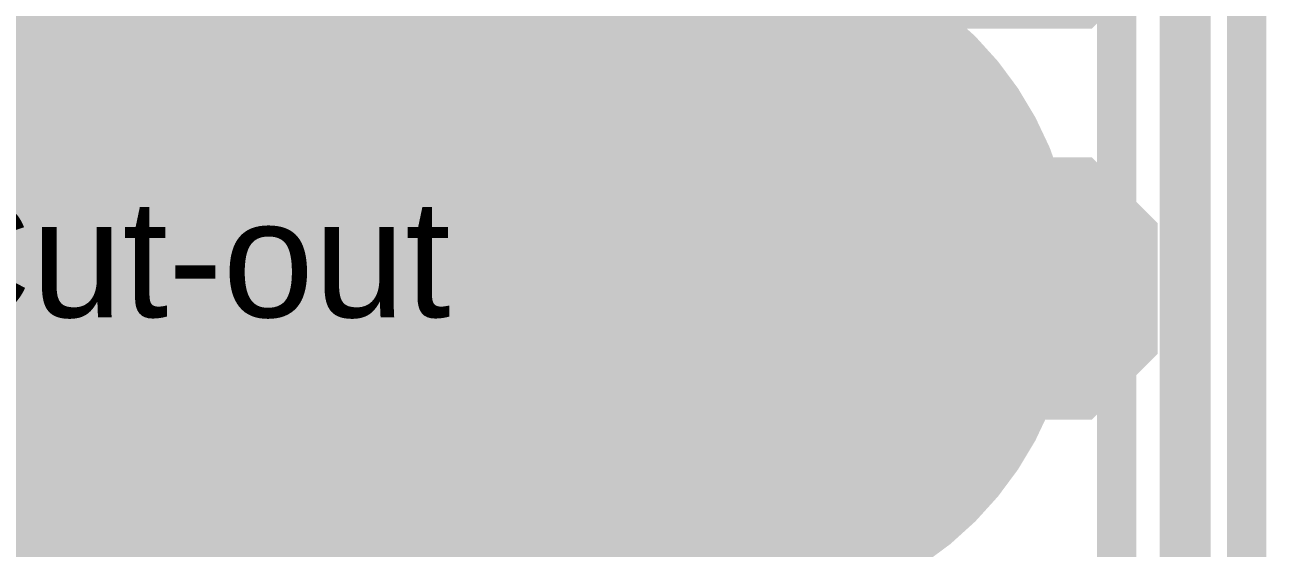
# Model space of a CAD drawing. Header units: inches. Extents: x -17 to 443, y -40 to 218.
# Drawn here: x 201.21 to 209.27, y 11.85 to 15.25 of the extents above; entities that cross this region are included whole.
import ezdxf

# ---------------------------------------------------------------- set-up
doc = ezdxf.new("R2010")
doc.units = ezdxf.units.IN
for name, color, linetype in [('Board Outline', 216, 'Continuous'), ('Bottom Layer', 5, 'Continuous'), ('Bottom Overlay', 54, 'Continuous'), ('Bottom Paste', 16, 'Continuous'), ('Bottom Solder', 6, 'Continuous'), ('Fabrication', 76, 'Continuous'), ('Top Layer', 1, 'Continuous'), ('Top Overlay', 2, 'Continuous'), ('Top Paste', 8, 'Continuous'), ('Top Solder', 216, 'Continuous')]:
    doc.layers.add(name, color=color, linetype=linetype)
doc.styles.add('Arial', font='', dxfattribs={"height": 0.2})
doc.styles.get('Arial').set_extended_font_data('Arial')

# ---------------------------------------------------------------- blocks, each defined once
blk = doc.blocks.new('SEMG_PAD_B_1')
at = {"layer": 'Bottom Layer'}
h = blk.add_hatch(color=5, dxfattribs=at)
edge = h.paths.add_edge_path()
edge.add_arc((-3.15, 0.0128), 2.1, 90, 270)
edge.add_line((-3.15, -2.0872), (3.15, -2.0872))
edge.add_arc((3.15, 0.0128), 2.1, 270, 450)
edge.add_line((3.15, 2.1128), (-3.15, 2.1128))
at = {"layer": 'Bottom Paste'}
h = blk.add_hatch(color=16, dxfattribs=at)
edge = h.paths.add_edge_path()
edge.add_arc((-3.15, 0.0128), 2.1, 90, 270)
edge.add_line((-3.15, -2.0872), (3.15, -2.0872))
edge.add_arc((3.15, 0.0128), 2.1, 270, 450)
edge.add_line((3.15, 2.1128), (-3.15, 2.1128))
at = {"layer": 'Bottom Solder'}
h = blk.add_hatch(color=6, dxfattribs=at)
edge = h.paths.add_edge_path()
edge.add_arc((-3.15, 0.0128), 2.2016, 90, 270)
edge.add_line((-3.15, -2.1888), (3.15, -2.1888))
edge.add_arc((3.15, 0.0128), 2.2016, 270, 450)
edge.add_line((3.15, 2.2144), (-3.15, 2.2144))
at = {"layer": 'Bottom Overlay'}
blk.add_lwpolyline([(-5.6832, 10.9657, 0.127, 0.127, 0), (-5.6832, -10.9657, 0.127, 0.127, 0)], format="xyseb", dxfattribs=at)
blk = doc.blocks.new('T____P____SMD_3_P____217')
at = {"layer": 'Top Layer'}
h = blk.add_hatch(color=1, dxfattribs=at)
edge = h.paths.add_edge_path()
edge.add_arc((-0.5, 3.04), 0.5, 90, 180)
edge.add_line((-1, 3.04), (-1, 2.04))
edge.add_arc((-0.5, 2.04), 0.5, 180, 270)
edge.add_line((-0.5, 1.54), (0.5, 1.54))
edge.add_arc((0.5, 2.04), 0.5, 270, 360)
edge.add_line((1, 2.04), (1, 3.04))
edge.add_arc((0.5, 3.04), 0.5, 0, 90)
edge.add_line((0.5, 3.54), (-0.5, 3.54))
h = blk.add_hatch(color=1, dxfattribs=at)
edge = h.paths.add_edge_path()
edge.add_arc((-1, 0), 1, 90, 270)
edge.add_line((-1, -1), (1, -1))
edge.add_arc((1, 0), 1, 270, 450)
edge.add_line((1, 1), (-1, 1))
h = blk.add_hatch(color=1, dxfattribs=at)
edge = h.paths.add_edge_path()
edge.add_arc((-0.5, -2.04), 0.5, 90, 180)
edge.add_line((-1, -2.04), (-1, -3.04))
edge.add_arc((-0.5, -3.04), 0.5, 180, 270)
edge.add_line((-0.5, -3.54), (0.5, -3.54))
edge.add_arc((0.5, -3.04), 0.5, 270, 360)
edge.add_line((1, -3.04), (1, -2.04))
edge.add_arc((0.5, -2.04), 0.5, 0, 90)
edge.add_line((0.5, -1.54), (-0.5, -1.54))
at = {"layer": 'Top Paste'}
h = blk.add_hatch(color=8, dxfattribs=at)
edge = h.paths.add_edge_path()
edge.add_arc((-0.5, 3.04), 0.5, 90, 180)
edge.add_line((-1, 3.04), (-1, 2.04))
edge.add_arc((-0.5, 2.04), 0.5, 180, 270)
edge.add_line((-0.5, 1.54), (0.5, 1.54))
edge.add_arc((0.5, 2.04), 0.5, 270, 360)
edge.add_line((1, 2.04), (1, 3.04))
edge.add_arc((0.5, 3.04), 0.5, 0, 90)
edge.add_line((0.5, 3.54), (-0.5, 3.54))
h = blk.add_hatch(color=8, dxfattribs=at)
edge = h.paths.add_edge_path()
edge.add_arc((-1, 0), 1, 90, 270)
edge.add_line((-1, -1), (1, -1))
edge.add_arc((1, 0), 1, 270, 450)
edge.add_line((1, 1), (-1, 1))
h = blk.add_hatch(color=8, dxfattribs=at)
edge = h.paths.add_edge_path()
edge.add_arc((-0.5, -2.04), 0.5, 90, 180)
edge.add_line((-1, -2.04), (-1, -3.04))
edge.add_arc((-0.5, -3.04), 0.5, 180, 270)
edge.add_line((-0.5, -3.54), (0.5, -3.54))
edge.add_arc((0.5, -3.04), 0.5, 270, 360)
edge.add_line((1, -3.04), (1, -2.04))
edge.add_arc((0.5, -2.04), 0.5, 0, 90)
edge.add_line((0.5, -1.54), (-0.5, -1.54))
at = {"layer": 'Top Solder'}
h = blk.add_hatch(color=216, dxfattribs=at)
edge = h.paths.add_edge_path()
edge.add_arc((-0.5, 3.04), 0.6016, 90, 180)
edge.add_line((-1.1016, 3.04), (-1.1016, 2.04))
edge.add_arc((-0.5, 2.04), 0.6016, 180, 270)
edge.add_line((-0.5, 1.4384), (0.5, 1.4384))
edge.add_arc((0.5, 2.04), 0.6016, 270, 360)
edge.add_line((1.1016, 2.04), (1.1016, 3.04))
edge.add_arc((0.5, 3.04), 0.6016, 0, 90)
edge.add_line((0.5, 3.6416), (-0.5, 3.6416))
h = blk.add_hatch(color=216, dxfattribs=at)
edge = h.paths.add_edge_path()
edge.add_arc((-1, 0), 1.1016, 90, 270)
edge.add_line((-1, -1.1016), (1, -1.1016))
edge.add_arc((1, 0), 1.1016, 270, 450)
edge.add_line((1, 1.1016), (-1, 1.1016))
h = blk.add_hatch(color=216, dxfattribs=at)
edge = h.paths.add_edge_path()
edge.add_arc((-0.5, -2.04), 0.6016, 90, 180)
edge.add_line((-1.1016, -2.04), (-1.1016, -3.04))
edge.add_arc((-0.5, -3.04), 0.6016, 180, 270)
edge.add_line((-0.5, -3.6416), (0.5, -3.6416))
edge.add_arc((0.5, -3.04), 0.6016, 270, 360)
edge.add_line((1.1016, -3.04), (1.1016, -2.04))
edge.add_arc((0.5, -2.04), 0.6016, 0, 90)
edge.add_line((0.5, -1.4384), (-0.5, -1.4384))
blk = doc.blocks.new('4_P___SMD_W____CON__218')
at = {"layer": 'Top Layer'}
blk.add_hatch(color=1, dxfattribs=at).paths.add_polyline_path([(5.455, 0.75), (4.705, 0.75), (4.33, 0.375), (4.33, -0.375), (4.705, -0.75), (5.455, -0.75), (5.83, -0.375), (5.83, 0.375)])
at = {"layer": 'Top Paste'}
blk.add_hatch(color=8, dxfattribs=at).paths.add_polyline_path([(5.455, 0.75), (4.705, 0.75), (4.33, 0.375), (4.33, -0.375), (4.705, -0.75), (5.455, -0.75), (5.83, -0.375), (5.83, 0.375)])
at = {"layer": 'Top Solder'}
for points in [[(2.9658, 0.8516), (2.1142, 0.8516), (1.6884, 0.4258), (1.6884, -0.4258), (2.1142, -0.8516), (2.9658, -0.8516), (3.3916, -0.4258), (3.3916, 0.4258)], [(5.5058, 0.8516), (4.6542, 0.8516), (4.2284, 0.4258), (4.2284, -0.4258), (4.6542, -0.8516), (5.5058, -0.8516), (5.9316, -0.4258), (5.9316, 0.4258)]]:
    blk.add_hatch(color=216, dxfattribs=at).paths.add_polyline_path(points)
at = {"layer": 'Top Overlay'}
for points in [[(8.102, 0.9652, 0.2, 0.2, 0), (-0.3797, 0.9652, 0.2, 0.2, 0)], [(8.1165, -0.9652, 0.2, 0.2, 0), (-0.491, -0.9652, 0.2, 0.2, 0)]]:
    blk.add_lwpolyline(points, format="xyseb", dxfattribs=at)

msp = doc.modelspace()

# ---------------------------------------------------------------- linework, layer by layer
at = {"layer": 'Board Outline'}
msp.add_lwpolyline([(209.1394, 24.5039, 0.127, 0.127, 0), (209.1394, 2.6482, 0.127, 0.127, 0)], format="xyseb", dxfattribs=at)
at = {"layer": 'Bottom Layer'}
for points in [[(208.7787, 10.2695, 0.254, 0.254, 0), (208.7787, 23.137, 0.254, 0.254, 0)], [(208.2961, 11.6948, 0.254, 0.254, 0), (208.2961, 16.9993, 0.254, 0.254, 0)]]:
    msp.add_lwpolyline(points, format="xyseb", dxfattribs=at)
at = {"layer": 'Fabrication'}
for points in [[(209.1394, 24.5041, 0.254, 0.254, 0), (209.1394, 2.6483, 0.254, 0.254, 0)], [(205.804, 15.7018, 0.254, 0.254, -0.198912), (207.2889, 15.0867, 0.254, 0.254, 0)], [(207.2889, 15.0867, 0.254, 0.254, -0.198912), (207.904, 13.6018, 0.254, 0.254, 0)], [(207.904, 13.6018, 0.254, 0.254, -0.198912), (207.2889, 12.1169, 0.254, 0.254, 0)], [(207.2889, 12.1169, 0.254, 0.254, -0.198912), (205.804, 11.5018, 0.254, 0.254, 0)]]:
    msp.add_lwpolyline(points, format="xyseb", dxfattribs=at)
for points in [[(207.2254, 15.0867, 0.127, 0.127, 1), (207.3524, 15.0867, 0.127, 0.127, 1)], [(207.2254, 15.0867, 0.127, 0.127, 1), (207.3524, 15.0867, 0.127, 0.127, 1)], [(207.8405, 13.6018, 0.127, 0.127, 1), (207.9675, 13.6018, 0.127, 0.127, 1)], [(207.8405, 13.6018, 0.127, 0.127, 1), (207.9675, 13.6018, 0.127, 0.127, 1)], [(207.2254, 12.1169, 0.127, 0.127, 1), (207.3524, 12.1169, 0.127, 0.127, 1)], [(207.2254, 12.1169, 0.127, 0.127, 1), (207.3524, 12.1169, 0.127, 0.127, 1)]]:
    msp.add_lwpolyline(points, format="xyseb", close=True, dxfattribs=at)
at = {"layer": 'Top Layer'}
for points in [[(205.0639, 10.7469, 0.3048, 0.3048, 0), (205.0639, 21.9622, 0.3048, 0.3048, 0)], [(204.3752, 14.6001, 0.3048, 0.3048, 0), (204.3752, 16.7139, 0.3048, 0.3048, 0)], [(205.7068, 14.9736, 0.3048, 0.3048, -0.198912), (205.9909, 15.6594, 0.3048, 0.3048, 0)], [(204.1969, 15.4576, 0.3048, 0.3048, -0.156726), (203.5176, 14.7784, 0.3048, 0.3048, 0)], [(205.7068, 9.8693, 0.3048, 0.3048, 0), (205.7068, 14.9736, 0.3048, 0.3048, 0)], [(203.5176, 14.7784, 0.3048, 0.3048, -0.106589), (202.8783, 14.6069, 0.3048, 0.3048, 0)], [(200.0772, 14.5668, 0.381, 0.381, 0), (202.558, 14.5668, 0.381, 0.381, 0)], [(202.65, 14.6049, 0.3048, 0.3048, 0), (202.8003, 14.6049, 0.3048, 0.3048, 0)], [(202.8783, 14.6069, 0.3048, 0.3048, -0.012432), (202.8003, 14.6049, 0.3048, 0.3048, 0)], [(206.4209, 13.2162, 0.3048, 0.3048, -0.414214), (206.7443, 13.5396, 0.3048, 0.3048, 0)], [(206.7443, 13.5396, 0.3048, 0.3048, 0), (207.4459, 13.5396, 0.3048, 0.3048, 0)], [(207.4459, 13.5396, 0.3048, 0.3048, -0.414214), (207.5777, 13.4078, 0.3048, 0.3048, 0)], [(207.5777, 13.4078, 0.3048, 0.3048, 0), (207.7095, 13.5396, 0.3048, 0.3048, 0)], [(206.4209, 10.7469, 0.3048, 0.3048, 0), (206.4209, 13.2162, 0.3048, 0.3048, 0)], [(202.65, 12.0455, 0.381, 0.381, 0), (203.9292, 10.7664, 0.381, 0.381, 0)], [(202.65, 12.0455, 0.3048, 0.3048, 0), (202.65, 12.0649, 0.3048, 0.3048, 0)]]:
    msp.add_lwpolyline(points, format="xyseb", dxfattribs=at)
for points in [[(205.6306, 14.9736, 0.1524, 0.1524, 1), (205.783, 14.9736, 0.1524, 0.1524, 1)], [(205.6306, 14.9736, 0.1524, 0.1524, 1), (205.783, 14.9736, 0.1524, 0.1524, 1)], [(203.4414, 14.7784, 0.1524, 0.1524, 1), (203.5938, 14.7784, 0.1524, 0.1524, 1)], [(203.4414, 14.7784, 0.1524, 0.1524, 1), (203.5938, 14.7784, 0.1524, 0.1524, 1)], [(202.4628, 14.5668, 0.1905, 0.1905, 1), (202.6533, 14.5668, 0.1905, 0.1905, 1)], [(202.5738, 14.6049, 0.1524, 0.1524, 1), (202.7262, 14.6049, 0.1524, 0.1524, 1)], [(202.7241, 14.6049, 0.1524, 0.1524, 1), (202.8765, 14.6049, 0.1524, 0.1524, 1)], [(202.7241, 14.6049, 0.1524, 0.1524, 1), (202.8765, 14.6049, 0.1524, 0.1524, 1)], [(202.8021, 14.6069, 0.1524, 0.1524, 1), (202.9545, 14.6069, 0.1524, 0.1524, 1)], [(202.8021, 14.6069, 0.1524, 0.1524, 1), (202.9545, 14.6069, 0.1524, 0.1524, 1)], [(204.299, 14.6001, 0.1524, 0.1524, 1), (204.4514, 14.6001, 0.1524, 0.1524, 1)], [(206.6681, 13.5396, 0.1524, 0.1524, 1), (206.8205, 13.5396, 0.1524, 0.1524, 1)], [(206.6681, 13.5396, 0.1524, 0.1524, 1), (206.8205, 13.5396, 0.1524, 0.1524, 1)], [(207.3697, 13.5396, 0.1524, 0.1524, 1), (207.5221, 13.5396, 0.1524, 0.1524, 1)], [(207.3697, 13.5396, 0.1524, 0.1524, 1), (207.5221, 13.5396, 0.1524, 0.1524, 1)], [(207.6333, 13.5396, 0.1524, 0.1524, 1), (207.7857, 13.5396, 0.1524, 0.1524, 1)], [(207.5015, 13.4078, 0.1524, 0.1524, 1), (207.6539, 13.4078, 0.1524, 0.1524, 1)], [(207.5015, 13.4078, 0.1524, 0.1524, 1), (207.6539, 13.4078, 0.1524, 0.1524, 1)], [(206.3447, 13.2162, 0.1524, 0.1524, 1), (206.4971, 13.2162, 0.1524, 0.1524, 1)], [(206.3447, 13.2162, 0.1524, 0.1524, 1), (206.4971, 13.2162, 0.1524, 0.1524, 1)], [(202.5548, 12.0455, 0.1905, 0.1905, 1), (202.7453, 12.0455, 0.1905, 0.1905, 1)], [(202.5738, 12.0649, 0.1524, 0.1524, 1), (202.7262, 12.0649, 0.1524, 0.1524, 1)], [(202.5738, 12.0455, 0.1524, 0.1524, 1), (202.7262, 12.0455, 0.1524, 0.1524, 1)]]:
    msp.add_lwpolyline(points, format="xyseb", close=True, dxfattribs=at)

# ---------------------------------------------------------------- block references
for name, p, rotation in [('SEMG_PAD_B_1', (202.6501, 13.6146), 180), ('4_P___SMD_W____CON__218', (207.7095, 18.6196), 270), ('T____P____SMD_3_P____217', (202.65, 14.6049), 180)]:
    msp.add_blockref(name, p, dxfattribs=dict(rotation=rotation))

# ---------------------------------------------------------------- texts
at = {"layer": 'Fabrication', "style": 'Arial'}
msp.add_text('Cut-out', height=0.762, dxfattribs=at).set_placement((200.4822, 13.3531))

doc.saveas('drawing.dxf')
